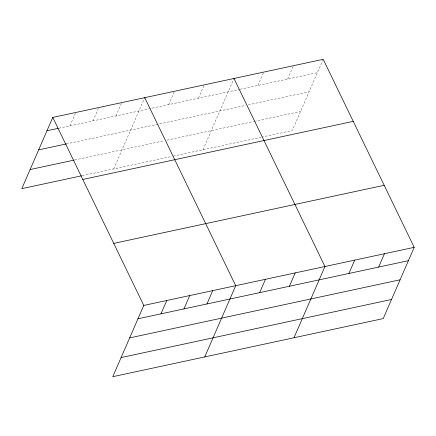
<?xml version="1.0" encoding="UTF-8"?>
<svg xmlns="http://www.w3.org/2000/svg" width="436" height="436" viewBox="0 0 436 436"><rect width="100%" height="100%" fill="white"/><g stroke="black" fill="none" stroke-linecap="round" stroke-linejoin="round"><path stroke-width="0.33" stroke-dasharray="2.18 1.64" d="M69.962 125.819L75.766 112.472M92.95 120.881L98.754 107.534M115.938 115.943L121.737 102.596M113.747 168.906L144.725 97.659M168.672 104.613L174.471 91.266M198.418 98.22L204.222 84.878M202.991 149.733L233.969 78.485M257.91 85.44L263.715 72.093M287.662 79.047L293.461 65.705M323.212 59.312L292.229 130.56L262.483 136.948M58.8 128.217L239.402 89.418M240.067 89.276L317.408 72.659M66.25 143.94L245.637 105.398M248.28 104.831L309.102 91.767M74.769 159.958L164.361 140.708M167.004 140.141L253.605 121.535M254.264 121.393L300.54 111.453M82.224 175.681L171.92 156.41M173.239 156.121L261.164 137.236"/><path stroke-width="0.65" d="M52.778 117.415L143.771 305.44L112.788 376.688L383.222 318.585L414.2 247.343L323.212 59.312L52.778 117.415L21.8 188.657L81.565 175.817M160.955 313.849L166.754 300.502M183.938 308.911L189.742 295.564M206.926 303.968L212.73 290.627M204.735 356.931L235.718 285.689L144.725 97.659M259.66 292.643L265.464 279.296M289.406 286.25L295.21 272.903M293.978 337.758L324.956 266.516L233.969 78.485M348.904 273.47L354.708 260.123M378.65 267.077L384.454 253.73M46.979 130.756L58.141 128.358M38.668 149.864L66.25 143.94M30.106 169.55L74.109 160.099M82.807 179.463L353.236 121.361M113.742 243.392L384.176 185.289M143.771 305.44L414.2 247.343M137.967 318.787L408.396 260.684M129.656 337.895L400.09 279.792M121.099 357.58L391.528 299.478"/></g></svg>
